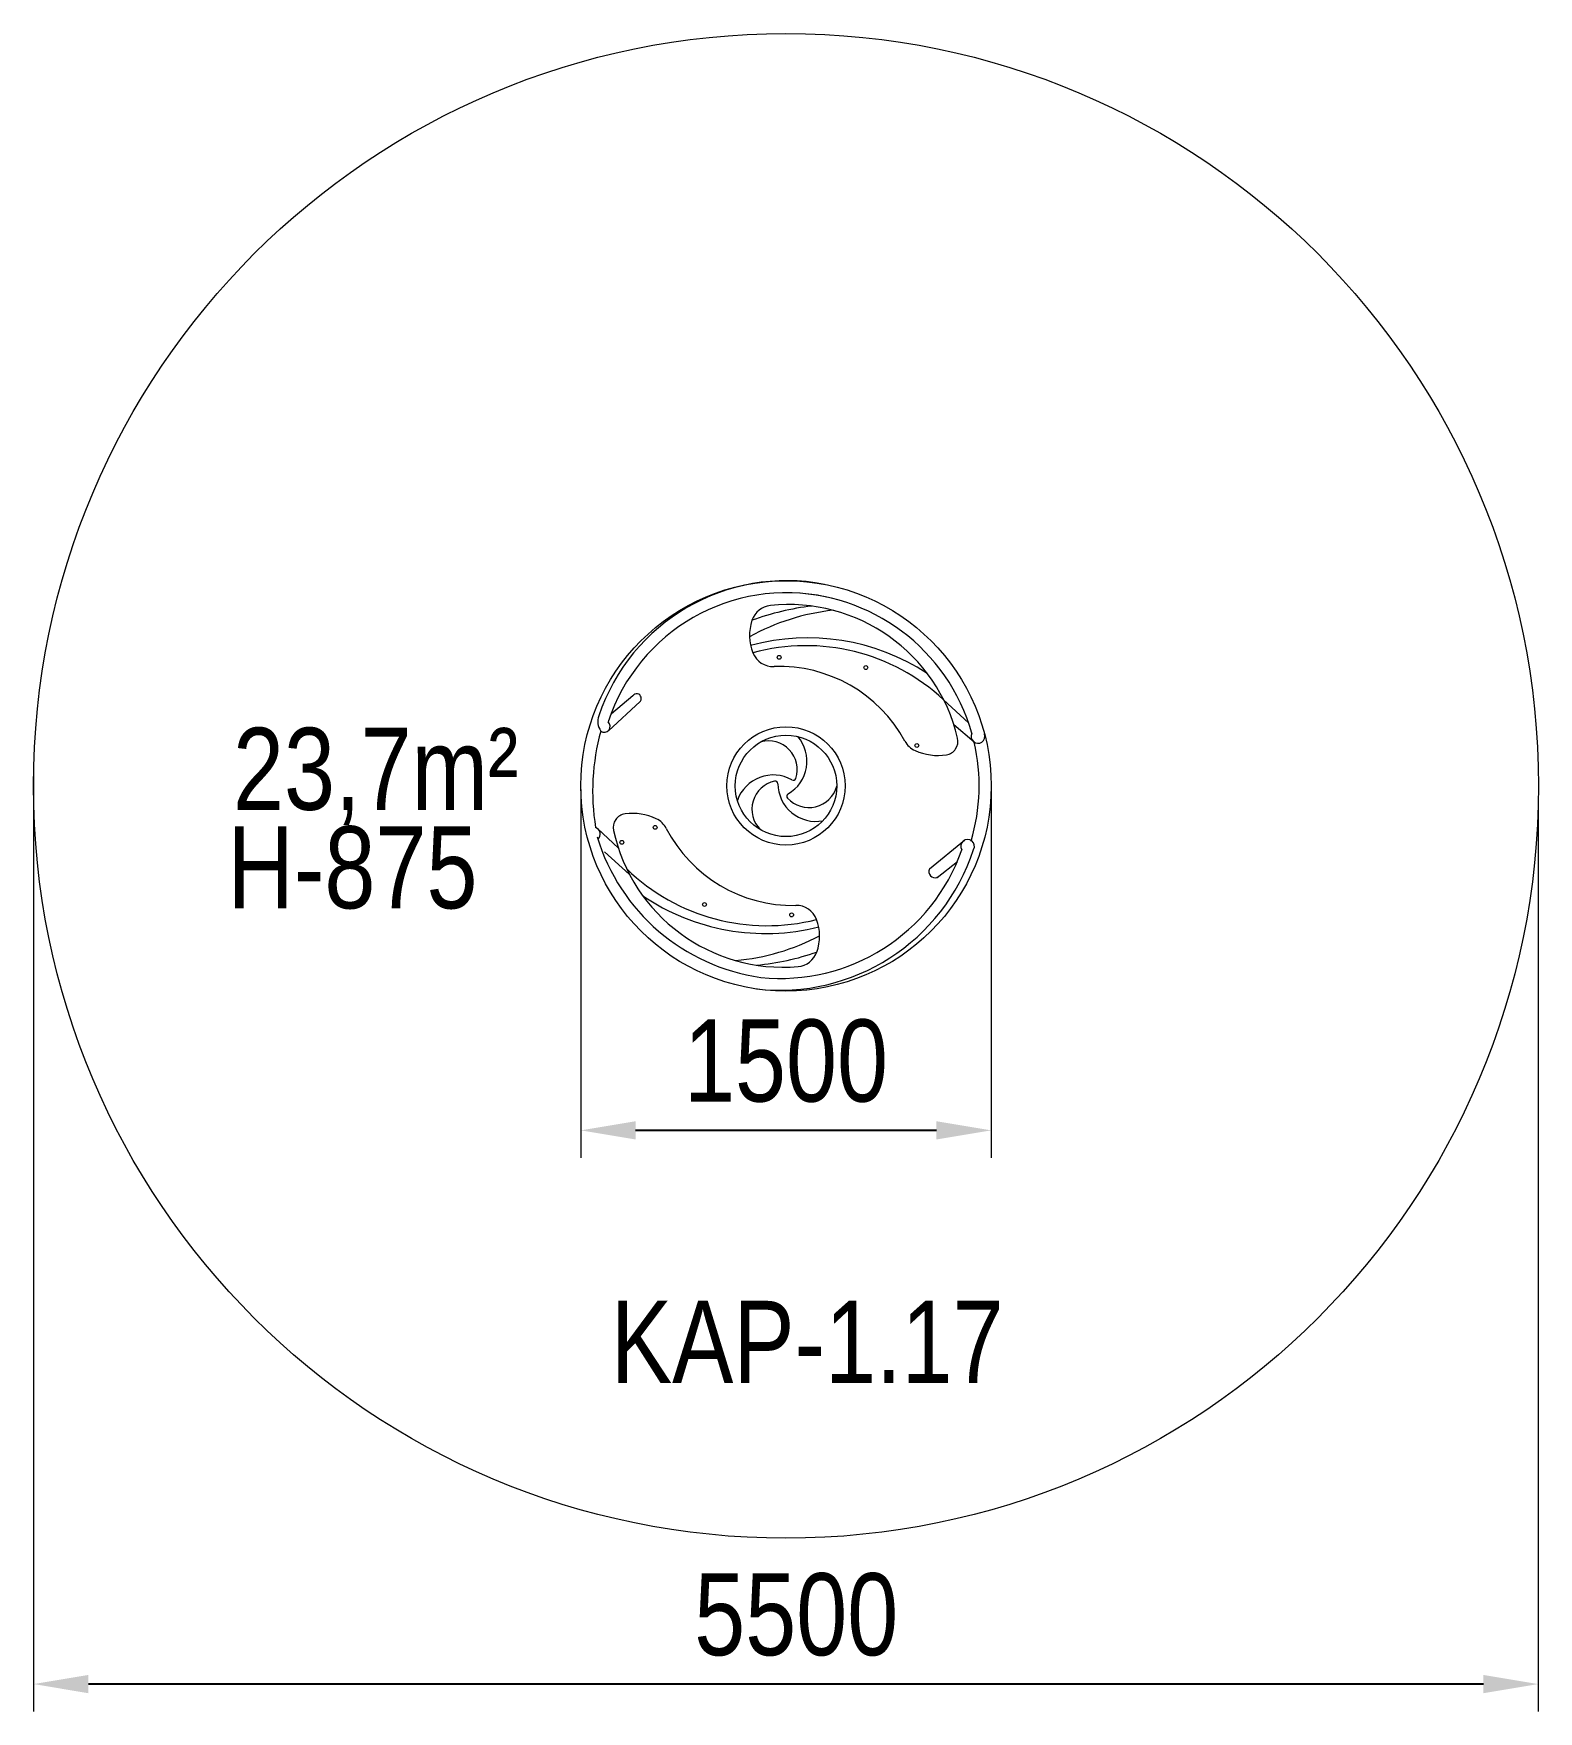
# Model space of a CAD drawing. Header units: millimetres. Extents: x -2583 to 2917, y -3242 to 2891.
import ezdxf

# ---------------------------------------------------------------- set-up
doc = ezdxf.new("R2010")
doc.units = ezdxf.units.MM
for name, color, linetype in [('DIKOM_АРТИКУЛ', 7, 'Continuous'), ('DIKOM_ЗОНА', 80, 'Continuous'), ('DIKOM_ОБЪЕКТ', 7, 'Continuous'), ('DIKOM_РАЗМЕР_ЗОНА', 7, 'Continuous'), ('DIKOM_РАЗМЕР_ОБЪЕКТА', 7, 'Continuous')]:
    doc.layers.add(name, color=color, linetype=linetype)
doc.styles.add('style1', font='arialbd.ttf', dxfattribs={"width": 0.8})
doc.dimstyles.new('1-50', dxfattribs={"dimtxt": 300, "dimasz": 200, "dimexe": 100, "dimexo": 0, "dimgap": 100, "dimtad": 1, "dimtxsty": 'style1', "dimcen": 200, "dimclrd": 7, "dimclre": 7, "dimclrt": 7, "dimadec": 1, "dimazin": 2, "dimtfac": 1, "dimtmove": 0, "dimatfit": 2, "dimfxl": 0, "dimlwd": 25, "dimlwe": 18, "dimarcsym": 0})

# ---------------------------------------------------------------- blocks, each defined once
blk = doc.blocks.new('*D0')
at = {"layer": 'Defpoints', "color": 0, "transparency": 16777216}
for p in [(-2583.1, 183.4), (2915.8, 76.3), (-2583.1, -3142)]:
    blk.add_point(p, dxfattribs=at)
at = {"layer": 'DIKOM_РАЗМЕР_ЗОНА', "color": 7, "lineweight": 18, "transparency": 16777216}
for p, q in [((-2583.1, 183.4), (-2583.1, -3242)), ((2915.8, 76.3), (2915.8, -3242))]:
    blk.add_line(p, q, dxfattribs=at)
at = {"layer": 'DIKOM_РАЗМЕР_ЗОНА', "color": 7, "lineweight": 25, "transparency": 16777216}
blk.add_line((2715.8, -3142), (-2383.1, -3142), dxfattribs=at)
at = {"layer": 'DIKOM_РАЗМЕР_ЗОНА', "color": 7, "transparency": 16777216}
for points in [[(-2383.1, -3108.7), (-2383.1, -3175.4), (-2583.1, -3142)], [(2715.8, -3108.7), (2715.8, -3175.4), (2915.8, -3142)]]:
    blk.add_solid(points, dxfattribs=at)
at = {"layer": 'DIKOM_РАЗМЕР_ЗОНА', "color": 7, "transparency": 16777216, "insert": (203.9, -2888.9), "char_height": 300, "attachment_point": 5, "style": 'style1'}
blk.add_mtext('{\\fArial|b0|i0|c204|p34;5500}', dxfattribs=at)
blk = doc.blocks.new('*D1')
at = {"layer": 'Defpoints', "color": 0, "transparency": 16777216}
for p in [(-583.3, 128.1), (916.5, 128.1), (-583.3, -1118.1)]:
    blk.add_point(p, dxfattribs=at)
at = {"layer": 'DIKOM_РАЗМЕР_ОБЪЕКТА', "color": 7, "lineweight": 18, "transparency": 16777216}
for p, q in [((-583.3, 128.1), (-583.3, -1218.1)), ((916.5, 128.1), (916.5, -1218.1))]:
    blk.add_line(p, q, dxfattribs=at)
at = {"layer": 'DIKOM_РАЗМЕР_ОБЪЕКТА', "color": 7, "lineweight": 25, "transparency": 16777216}
blk.add_line((716.5, -1118.1), (-383.3, -1118.1), dxfattribs=at)
at = {"layer": 'DIKOM_РАЗМЕР_ОБЪЕКТА', "color": 7, "transparency": 16777216}
for points in [[(-383.3, -1084.7), (-383.3, -1151.4), (-583.3, -1118.1)], [(716.5, -1084.7), (716.5, -1151.4), (916.5, -1118.1)]]:
    blk.add_solid(points, dxfattribs=at)
at = {"layer": 'DIKOM_РАЗМЕР_ОБЪЕКТА', "color": 7, "transparency": 16777216, "insert": (166.6, -864.9), "char_height": 300, "attachment_point": 5, "style": 'style1'}
blk.add_mtext('{\\fArial|b0|i0|c204|p34;1500}', dxfattribs=at)

msp = doc.modelspace()

# ---------------------------------------------------------------- linework, layer by layer
at = {"layer": 'DIKOM_ЗОНА', "color": 3, "lineweight": 15}
msp.add_circle((166.586, 141.163), 2750, dxfattribs=at)
at = {"layer": 'DIKOM_ОБЪЕКТ', "color": 7, "linetype": 'Continuous', "lineweight": 15}
for p, q in [((-366.727, 449.362), (-482.697, 342.767)), ((-393.405, 470.426), (-471.261, 404.699)), ((834.012, 371.288), (742.644, 455.898)), ((854.198, 301.175), (780.332, 364.04)), ((-521.907, -15.014), (-446.069, -86.535)), ((690.495, -162.597), (819.357, -57.629)), ((-406.058, -181.08), (-497.071, -99.612)), ((718.632, -193.322), (792.898, -134.726))]:
    msp.add_line(p, q, dxfattribs=at)
for centre, radius in [((166.586, 141.163), 750), ((141.847, 611.059), 7), ((458.264, 573.621), 7), ((166.586, 141.163), 216.172), ((166.586, 141.163), 216.172), ((166.586, 141.163), 185.363), ((644.542, 288.579), 7), ((-433.352, -65.143), 7), ((-311.53, -10.603), 7), ((-131.174, -292.354), 7), ((187.098, -330.454), 7)]:
    msp.add_circle(centre, radius, dxfattribs=at)
for centre, radius, start, end in [((168.901, 167.18), 724.014, 79.0016679, 161.4744547), ((168.56, 160.861), 686.312, 77.7456893, 161.8347437), ((118.095, 720.957), 80, 96.0735733, 161.4894338), ((372.563, -155.111), 960.082, 96.6797294, 110.1246399), ((176.714, 170.038), 634.029, 13.279372, 96.0735733), ((166.586, 141.163), 705.985, 15.8133182, 90.6307599), ((205.648, 691.644), 172.33, 161.4894338, 201.8841779), ((428.892, -33.46), 821.501, 96.3125644, 118.7791133), ((245.949, -116.529), 798.725, 56.8655843, 105.1375219), ((240.351, -83.438), 737.008, 47.0367271, 105.3111316), ((119.971, 657.229), 80, 201.8841779, 272.1531465), ((142.584, 55.788), 521.867, 28.5288787, 92.1531465), ((-379.22, 460.966), 17.05, 308.0645088, 146.3009287), ((-462.688, 376.233), 58.783, 159.0826489, 215.9065169), ((-497.089, 358.425), 21.268, 231.5973417, 50.4533792), ((285.113, 121.997), 825.213, 164.5552365, 189.2910515), ((104.805, 231.195), 138.363, 300.2425269, 40.7138124), ((745.127, 304.189), 50, 279.0108366, 13.279372), ((868.441, 322.108), 25.319, 153.1447477, 20.2176768), ((102.073, 200.345), 105.548, 342.391582, 104.7826723), ((671.37, 343.24), 80, 208.5288787, 245.4514577), ((721.522, 453.041), 200.713, 245.4514577, 279.0108366), ((166.586, 141.163), 705.985, 343.4118206, 13.10004), ((119.507, 42.642), 138.363, 60.2425269, 160.7138124), ((147.589, 55.701), 105.548, 102.391582, 224.7826723), ((127.086, 149.023), 10, 0.2425269, 102.391582), ((275.447, 149.651), 138.363, 180.2425269, 280.7138124), ((250.097, 167.441), 105.548, 222.391582, 344.7826723), ((193.144, 171.441), 10, 240.2425269, 342.391582), ((179.53, 103.024), 10, 120.2425269, 222.391582), ((-414.937, -10.882), 50, 97.9260486, 192.194584), ((-394.154, -160.155), 200.713, 64.3666697, 97.9260486), ((-341.933, -51.322), 80, 27.4440907, 64.3666697), ((-536.697, -34.769), 24.678, 310.3751721, 72.4966762), ((177.915, 166.273), 732.399, 196.7852221, 261.8959717), ((155.914, 112.484), 634.029, 192.194584, 274.9887853), ((192.201, 226.068), 521.867, 207.4440907, 271.0683585), ((830.438, -79.489), 24.89, 330.5545524, 211.5065674), ((142.841, 140.534), 746.332, 263.5318606, 341.8683842), ((146.834, 139.205), 701.738, 264.0973326, 340.7201643), ((97.087, 367.119), 737.008, 225.9519391, 284.2263436), ((711.179, -171.901), 22.68, 155.7823111, 289.1836368), ((706.371, -175.685), 21.479, 304.8075792, 311.7393541), ((92.117, 400.31), 798.725, 235.7807963, 284.0527339), ((203.423, -375.694), 80, 20.7993899, 91.0683585), ((117.11, -408.48), 172.33, 340.4046458, 20.7993899), ((-92.366, 320.72), 821.501, 275.2277764, 297.6943253), ((-33.744, 441.282), 960.082, 275.5949414, 289.0398519), ((204.093, -439.446), 80, 274.9887853, 340.4046458)]:
    msp.add_arc(centre, radius, start, end, dxfattribs=at)

# ---------------------------------------------------------------- texts
at = {"layer": 'DIKOM_АРТИКУЛ', "insert": (-473.151, -1741.044), "char_height": 300, "width": 1738.13855, "attachment_point": 1, "style": 'style1'}
msp.add_mtext('{\\fArial|b0|i0|c204|p34;KAР-1.17}', dxfattribs=at)
at = {"layer": 'DIKOM_РАЗМЕР_ОБЪЕКТА', "char_height": 300, "width": 1216.94852, "attachment_point": 1, "style": 'style1'}
for s, insert in [('{\\fArial|b0|i0|c204|p34;23,7m²}', (-1854.55, 353.61)), ('{\\fArial|b0|i0|c204|p34;H-875}', (-1874.124, -6.544))]:
    msp.add_mtext(s, dxfattribs=dict(at, insert=insert))

# ---------------------------------------------------------------- dimensions: what is measured, and where the dimension line sits
at = {"layer": 'DIKOM_РАЗМЕР_ЗОНА'}
dim = msp.add_linear_dim(base=(-2583.09, -3142.049), p1=(2915.821, 76.268), p2=(-2583.09, 183.367), text='{\\fArial|b0|i0|c204|p34;5500}', dimstyle='1-50', dxfattribs=at)
dim.commit()
dim.dimension.update_dxf_attribs({"geometry": '*D0', "text_midpoint": (203.869, -3142.049), "dimtype": 160})
at = {"layer": 'DIKOM_РАЗМЕР_ОБЪЕКТА'}
dim = msp.add_linear_dim(base=(-583.3, -1118.065), p1=(916.473, 128.098), p2=(-583.3, 128.098), text='{\\fArial|b0|i0|c204|p34;1500}', dimstyle='1-50', dxfattribs=at)
dim.commit()
dim.dimension.update_dxf_attribs({"geometry": '*D1', "text_midpoint": (166.586, -1118.065), "dimtype": 160})

doc.saveas('drawing.dxf')
